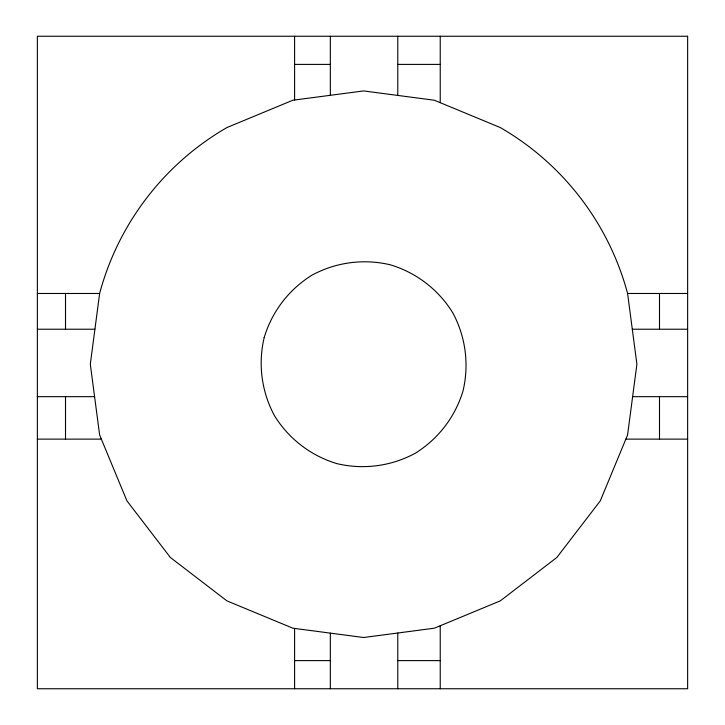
<?xml version="1.0" encoding="UTF-8"?>
<svg xmlns="http://www.w3.org/2000/svg" width="725" height="725" viewBox="0 0 725 725"><rect width="100%" height="100%" fill="white"/><g stroke="black" fill="none" stroke-linecap="round" stroke-linejoin="round"><path stroke-width="1.09" d="M99.624 293.48L90.308 364.213L99.624 434.946L126.929 500.866L170.357 557.462L226.961 600.898L292.873 628.194L363.606 637.511L434.338 628.194L500.25 600.898L556.854 557.462L600.282 500.866L627.587 434.946L636.903 364.213L627.587 293.48A273.298 273.298 0 0 0 500.25 127.537L434.338 100.231L363.606 90.924L292.873 100.231L226.961 127.537A273.298 273.298 0 0 0 99.624 293.48L37.365 293.48M294.595 64.398L330.337 64.398M397.78 64.398L440.229 64.398M627.587 293.48L687.635 293.48M37.365 329.222L94.921 329.222M632.291 329.222L687.635 329.222M37.365 396.666L94.585 396.666M632.626 396.666L687.635 396.666M37.365 439.123L101.355 439.123M625.865 439.123L687.635 439.123M294.595 660.602L330.337 660.602M397.78 660.602L440.229 660.602M659.496 293.48L659.496 329.222M659.496 396.666L659.496 439.123M440.229 36.25L440.229 102.669M440.229 625.757L440.229 688.75M397.78 36.25L397.78 95.419M397.78 633.016L397.78 688.75M330.337 36.25L330.337 95.301M330.337 633.133L330.337 688.75M294.595 36.25L294.595 100.005M294.595 628.421L294.595 688.75M65.504 293.48L65.504 329.222M65.504 396.666L65.504 439.123M264.181 337.578C257.919 364.004 261.571 391.772 274.467 415.679C288.722 438.806 310.943 455.853 336.962 463.638C363.397 469.909 391.165 466.257 415.072 453.352C438.199 439.096 455.246 416.884 463.03 390.857C469.302 364.421 465.64 336.663 452.744 312.747C438.489 289.628 416.277 272.582 390.249 264.797C363.814 258.526 336.056 262.178 312.14 275.074C289.021 289.338 271.975 311.551 264.181 337.578M687.635 36.25L37.365 36.25L37.365 688.75L687.635 688.75L687.635 36.25"/></g></svg>
